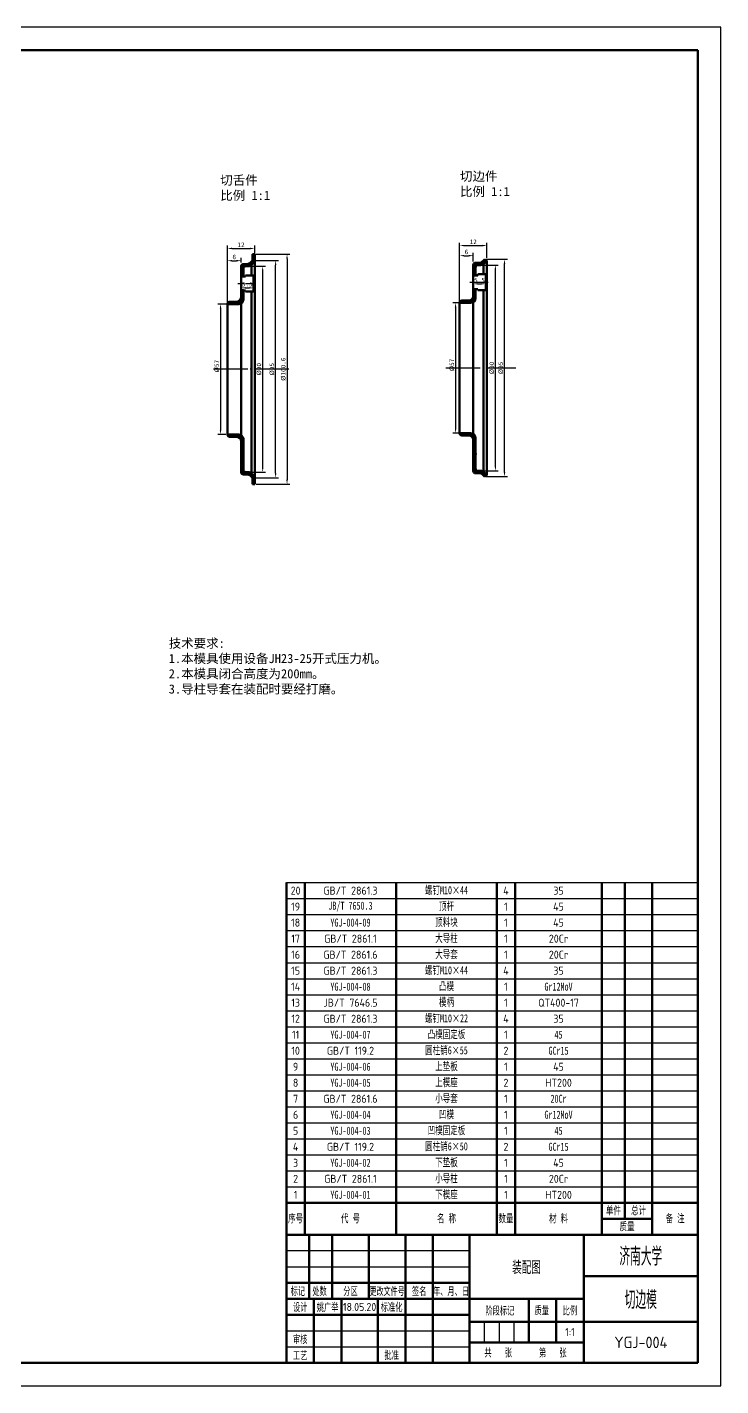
# Model space of a CAD drawing. Header units: millimetres. Extents: x 107 to 948, y 46 to 640.
# Drawn here: x 645 to 948, y 46 to 640 of the extents above; entities that cross this region are included whole.
import ezdxf
from ezdxf.enums import TextEntityAlignment as Align

# ---------------------------------------------------------------- set-up
doc = ezdxf.new("R2010")
doc.units = ezdxf.units.MM
doc.linetypes.add('点画线', pattern=[18, 15, -1, 1, -1])
for name, color, linetype in [('剖面线', 3, 'Continuous'), ('文字', 7, 'Continuous'), ('文字 @ 1', 7, 'Continuous'), ('标注', 3, 'Continuous'), ('点画线', 1, '点画线'), ('细实线', 1, 'Continuous'), ('辅助线', 4, 'Continuous')]:
    doc.layers.add(name, color=color, linetype=linetype)
doc.layers.add('粗实线', color=7, linetype='Continuous', lineweight=50)
doc.layers.add('粗实线 @ 1', color=7, linetype='Continuous', lineweight=50)
doc.styles.add('数字', font='isocp.shx')
doc.styles.add('数字直体', font='isocp.shx')
doc.styles.add('汉字长仿宋体', font='hyswlongfangsong.ttf', dxfattribs={"width": 0.67})
doc.styles.add('长仿宋体', font='', dxfattribs={"width": 0.67})
doc.styles.get('长仿宋体').set_extended_font_data('FangSong_GB2312')
doc.dimstyles.new('ISO-25', dxfattribs={"dimtxt": 2.5, "dimasz": 2.5, "dimexe": 1.25, "dimexo": 0.625, "dimtad": 1, "dimdsep": 46, "dimtxsty": 'Standard', "dimcen": 2.5, "dimadec": 0, "dimazin": 0, "dimtfac": 1, "dimtmove": 0, "dimatfit": 3, "dimfxl": 1, "dimarcsym": 0})

# ---------------------------------------------------------------- blocks, each defined once
blk = doc.blocks.new('*T45')
at = {"layer": '文字', "color": 0, "linetype": 'ByBlock', "lineweight": -2, "transparency": 16777216}
for p, q in [((0, 154), (180, 154)), ((0, 147), (180, 147)), ((0, 140), (180, 140)), ((0, 133), (180, 133)), ((0, 126), (180, 126)), ((0, 119), (180, 119)), ((0, 112), (180, 112)), ((0, 105), (180, 105)), ((0, 98), (180, 98)), ((0, 91), (180, 91)), ((0, 84), (180, 84)), ((0, 77), (180, 77)), ((0, 70), (180, 70)), ((0, 63), (180, 63)), ((0, 56), (180, 56)), ((0, 49), (180, 49)), ((0, 42), (180, 42)), ((0, 35), (180, 35)), ((0, 28), (180, 28)), ((0, 21), (180, 21))]:
    blk.add_line(p, q, dxfattribs=at)
at = {"layer": '文字', "color": 0, "linetype": 'ByBlock', "lineweight": 50, "transparency": 16777216}
for p, q in [((0, 0), (0, 154)), ((8, 0), (8, 154)), ((48, 0), (48, 154)), ((92, 0), (92, 154)), ((100, 0), (100, 154)), ((138, 0), (138, 154)), ((148, 7), (148, 154)), ((160, 0), (160, 154)), ((180, 0), (180, 154)), ((0, 14), (180, 14)), ((138, 7), (160, 7)), ((0, 0), (180, 0))]:
    blk.add_line(p, q, dxfattribs=at)
at = {"layer": '文字', "color": 0, "transparency": 16777216, "char_height": 3.5, "attachment_point": 5}
for s, insert, width, style in [('20', (4, 150.5), 7.88, '数字'), ('GB/T 2861.3', (28, 150.5), 39.88, '数字'), ('{\\fSimSun|b0|i0|c134|p2;螺钉M10×44}', (70, 150.5), 43.88, '长仿宋体'), ('4', (96, 150.5), 7.88, '数字'), ('35', (119, 150.5), 37.88, '数字'), ('19', (4, 143.5), 7.88, '数字'), ('{\\fFangSong_GB2312|b0|i0|c134|p49;\\W0.67;JB/T 7650.3}', (28, 143.5), 39.88, '数字'), ('{\\fSimSun|b0|i0|c134|p2;顶杆}', (70, 143.5), 43.88, '长仿宋体'), ('1', (96, 143.5), 7.88, '数字'), ('45', (119, 143.5), 37.88, '数字'), ('18', (4, 136.5), 7.88, '数字'), ('{\\fFangSong_GB2312|b0|i0|c134|p49;\\W0.67;YGJ-004-09}', (28, 136.5), 39.88, '数字'), ('{\\fSimSun|b0|i0|c134|p2;顶料块}', (70, 136.5), 43.88, '长仿宋体'), ('1', (96, 136.5), 7.88, '数字'), ('45', (119, 136.5), 37.88, '数字'), ('17', (4, 129.5), 7.88, '数字'), ('GB/T 2861.1', (28, 129.5), 39.88, '数字'), ('{\\fSimSun|b0|i0|c134|p2;大导柱}', (70, 129.5), 43.88, '长仿宋体'), ('1', (96, 129.5), 7.88, '数字'), ('20Cr', (119, 129.5), 37.88, '数字'), ('{\\fSimSun|b0|i0|c134|p2;大导套}', (70, 122.5), 43.88, '长仿宋体'), ('16', (4, 122.5), 7.88, '数字'), ('GB/T 2861.6', (28, 122.5), 39.88, '数字'), ('1', (96, 122.5), 7.88, '数字'), ('20Cr', (119, 122.5), 37.88, '数字'), ('15', (4, 115.5), 7.88, '数字'), ('GB/T 2861.3', (28, 115.5), 39.88, '数字'), ('{\\fSimSun|b0|i0|c134|p2;螺钉M10×44}', (70, 115.5), 43.88, '长仿宋体'), ('4', (96, 115.5), 7.88, '数字'), ('35', (119, 115.5), 37.88, '数字'), ('14', (4, 108.5), 7.88, '数字'), ('{\\fFangSong_GB2312|b0|i0|c134|p49;\\W0.67;YGJ-004-08}', (28, 108.5), 39.88, '数字'), ('{\\fSimSun|b0|i0|c134|p2;凸模}', (70, 108.5), 43.88, '长仿宋体'), ('1', (96, 108.5), 7.88, '数字'), ('{\\fFangSong_GB2312|b0|i0|c134|p49;\\W0.67;Gr12MoV}', (119, 108.5), 37.88, '数字'), ('13', (4, 101.5), 7.88, '数字'), ('JB/T 7646.5', (28, 101.5), 39.88, '数字'), ('{\\fSimSun|b0|i0|c134|p2;模柄}', (70, 101.5), 43.88, '长仿宋体'), ('1', (96, 101.5), 7.88, '数字'), ('QT400-17', (119, 101.5), 37.88, '数字'), ('12', (4, 94.5), 7.88, '数字'), ('GB/T 2861.3', (28, 94.5), 39.88, '数字'), ('{\\fSimSun|b0|i0|c134|p2;螺钉M10×22}', (70, 94.5), 43.88, '长仿宋体'), ('4', (96, 94.5), 7.88, '数字'), ('35', (119, 94.5), 37.88, '数字'), ('11', (4, 87.5), 7.88, '数字'), ('YGJ-004-07', (28, 87.5), 39.88, '长仿宋体'), ('{\\fSimSun|b0|i0|c134|p2;凸模固定板}', (70, 87.5), 43.88, '长仿宋体'), ('1', (96, 87.5), 7.88, '数字'), ('45', (119, 87.5), 37.88, '长仿宋体'), ('10', (4, 80.5), 7.88, '数字'), ('GB/T 119.2', (28, 80.5), 39.88, '数字'), ('{\\fSimSun|b0|i0|c134|p2;圆柱销6×55}', (70, 80.5), 43.88, '长仿宋体'), ('2', (96, 80.5), 7.88, '数字'), ('GCr15', (119, 80.5), 37.88, '长仿宋体'), ('9', (4, 73.5), 7.88, '数字'), ('YGJ-004-06', (28, 73.5), 39.88, '长仿宋体'), ('{\\fSimSun|b0|i0|c134|p2;上垫板}', (70, 73.5), 43.88, '长仿宋体'), ('1', (96, 73.5), 7.88, '数字'), ('45', (119, 73.5), 37.88, '数字'), ('8', (4, 66.5), 7.88, '数字'), ('YGJ-004-05', (28, 66.5), 39.88, '长仿宋体'), ('{\\fSimSun|b0|i0|c134|p2;上模座}', (70, 66.5), 43.88, '长仿宋体'), ('2', (96, 66.5), 7.88, '数字'), ('{\\Fisocp|c134;\\W1;HT200}', (119, 66.5), 37.88, '长仿宋体'), ('7', (4, 59.5), 7.88, '数字'), ('GB/T 2861.6', (28, 59.5), 39.88, '数字'), ('{\\fSimSun|b0|i0|c134|p2;小导套}', (70, 59.5), 43.88, '长仿宋体'), ('1', (96, 59.5), 7.88, '数字'), ('20Cr', (119, 59.5), 37.88, '长仿宋体'), ('6', (4, 52.5), 7.88, '数字'), ('YGJ-004-04', (28, 52.5), 39.88, '长仿宋体'), ('{\\fSimSun|b0|i0|c134|p2;凹模}', (70, 52.5), 43.88, '长仿宋体'), ('1', (96, 52.5), 7.88, '数字'), ('Gr12MoV', (119, 52.5), 37.88, '长仿宋体'), ('{\\fSimSun|b0|i0|c134|p2;凹模固定板}', (70, 45.5), 43.88, '长仿宋体'), ('5', (4, 45.5), 7.88, '数字'), ('YGJ-004-03', (28, 45.5), 39.88, '长仿宋体'), ('1', (96, 45.5), 7.88, '数字'), ('45', (119, 45.5), 37.88, '长仿宋体'), ('4', (4, 38.5), 7.88, '数字'), ('GB/T 119.2', (28, 38.5), 39.88, '数字'), ('{\\fSimSun|b0|i0|c134|p2;圆柱销6×50}', (70, 38.5), 43.88, '长仿宋体'), ('2', (96, 38.5), 7.88, '数字'), ('GCr15', (119, 38.5), 37.88, '长仿宋体'), ('3', (4, 31.5), 7.88, '数字'), ('YGJ-004-02', (28, 31.5), 39.88, '长仿宋体'), ('{\\fSimSun|b0|i0|c134|p2;下垫板}', (70, 31.5), 43.88, '长仿宋体'), ('1', (96, 31.5), 7.88, '数字'), ('45', (119, 31.5), 37.88, '数字'), ('2', (4, 24.5), 7.88, '数字'), ('GB/T 2861.1', (28, 24.5), 39.88, '数字'), ('{\\fSimSun|b0|i0|c134|p2;小导柱}', (70, 24.5), 43.88, '长仿宋体'), ('1', (96, 24.5), 7.88, '数字'), ('20Cr', (119, 24.5), 37.88, '数字'), ('1', (4, 17.5), 7.88, '数字'), ('YGJ-004-01', (28, 17.5), 39.88, '长仿宋体'), ('{\\fSimSun|b0|i0|c134|p2;下模座}', (70, 17.5), 43.88, '长仿宋体'), ('1', (96, 17.5), 7.88, '数字'), ('HT200', (119, 17.5), 37.88, '数字'), ('单件', (143, 10.5), 9.88, '长仿宋体'), ('总计', (154, 10.5), 11.88, '长仿宋体'), ('序号', (4, 7), 7.88, '长仿宋体'), ('代 号', (28, 7), 39.88, '长仿宋体'), ('名 称', (70, 7), 43.88, '长仿宋体'), ('数量', (96, 7), 7.88, '长仿宋体'), ('材 料', (119, 7), 37.88, '长仿宋体'), ('备 注', (170, 7), 19.88, '长仿宋体'), ('质量', (149, 3.5), 21.88, '长仿宋体')]:
    blk.add_mtext(s, dxfattribs=dict(at, insert=insert, width=width, style=style))
blk = doc.blocks.new('明细表（带注释性）')
blk.add_blockref('*T45', (-180, 0))
blk = doc.blocks.new('装订A1(带注释性)')
at = {"layer": '粗实线'}
for p, q in [((0, 574), (-806, 574)), ((0, 0), (0, 574)), ((0, 56), (-180, 56)), ((-180, 56), (-180, 0)), ((-180, 56), (-180, 28)), ((-170, 56), (-170, 28)), ((-160, 56), (-160, 28)), ((-144, 56), (-144, 28)), ((-128, 56), (-128, 0)), ((-116, 56), (-116, 0)), ((-100, 56), (-100, 0)), ((-50, 56), (-50, 0)), ((0, 0), (0, 56)), ((0, 38), (-50, 38)), ((-100, 35), (-180, 35)), ((-50, 28), (-180, 28)), ((-168, 28), (-168, 0)), ((-156, 28), (-156, 0)), ((-140, 28), (-140, 0)), ((-74, 28), (-74, 9)), ((-62, 28), (-62, 9)), ((-100, 21), (-180, 21)), ((0, 18), (-100, 18)), ((-50, 9), (-100, 9)), ((-806, 0), (0, 0)), ((-180, 0), (0, 0))]:
    blk.add_line(p, q, dxfattribs=at)
at = {"layer": '细实线'}
for p, q in [((-100, 49), (-180, 49)), ((-180, 42), (-100, 42)), ((-93.5, 18), (-93.5, 9)), ((-87, 18), (-87, 9)), ((-80.5, 18), (-80.5, 9)), ((-180, 14), (-100, 14)), ((-180, 7), (-100, 7))]:
    blk.add_line(p, q, dxfattribs=at)
at = {"layer": '辅助线'}
for p, q in [((10, 584), (-831, 584)), ((10, -10), (10, 584)), ((-831, -10), (10, -10))]:
    blk.add_line(p, q, dxfattribs=at)
at = {"layer": '文字', "style": '汉字长仿宋体', "width": 0.67}
for s, height, p in [('标记', 3.5, (-175, 31.5)), ('处数', 3.5, (-165.51, 31.5)), ('分区', 3.5, (-152, 31.5)), ('更改文件号', 3.4, (-136, 31.5)), ('签名', 3.5, (-121.94, 31.5)), ('年、月、日', 3.5, (-108, 31.5)), ('设计', 3.5, (-174, 24.5)), ('标准化', 3.5, (-134, 24.54)), ('阶段标记', 3.5, (-86.67, 23)), ('质量', 3.5, (-68.33, 23.13)), ('比例', 3.5, (-56, 23)), ('审核', 3.5, (-174, 10.5)), ('工艺', 3.5, (-174, 3.46)), ('批准', 3.5, (-134, 3.54))]:
    blk.add_text(s, height=height, dxfattribs=at).set_placement(p, align=Align.MIDDLE)
for s, p in [('共    张', (-93.4, 2.77)), ('第    张', (-69.55, 2.77))]:
    blk.add_text(s, height=3.5, dxfattribs=at).set_placement(p)
for tag, height, p in [('单位名称', 7, (-25, 47)), ('图名', 7, (-25, 28)), ('设计者', 3.5, (-162, 24.46)), ('标准化', 3.5, (-122, 24.46)), ('审核者', 3.5, (-162, 10.46)), ('质量', 3.5, (-68, 13.5)), ('工艺者', 3.5, (-162, 3.54)), ('批准者', 3.5, (-122, 3.54))]:
    blk.add_attdef(tag, text='', height=height, dxfattribs=at).set_placement(p, align=Align.MIDDLE)
at = {"layer": '文字', "style": '数字直体'}
for tag, height, p in [('45', 5, (-75, 42)), ('16.10.10', 3.5, (-148, 24.5)), ('16.10.10', 3.5, (-108, 24.5)), ('16.10.10', 3.5, (-148, 10.5)), ('1:1', 3.5, (-56, 13.5)), ('1', 3.5, (-87.01, 4.2)), ('1', 3.5, (-63.1, 4.31)), ('001', 5, (-25, 9)), ('16.10.10', 3.5, (-148, 3.5)), ('16.10.10', 3.5, (-108, 3.57))]:
    blk.add_attdef(tag, text='', height=height, dxfattribs=at).set_placement(p, align=Align.MIDDLE)
blk = doc.blocks.new('*D21')
at = {"layer": 'Defpoints', "color": 0, "transparency": 16777216}
for p in [(733.58, 519.07), (729.6, 462.07), (732.58, 462.07)]:
    blk.add_point(p, dxfattribs=at)
at = {"layer": '标注', "color": 0, "lineweight": -2, "transparency": 16777216}
for p, q in [((732.95, 519.07), (728.35, 519.07)), ((729.6, 517.07), (729.6, 464.07)), ((731.95, 462.07), (728.35, 462.07))]:
    blk.add_line(p, q, dxfattribs=at)
at = {"layer": '标注', "color": 0, "transparency": 16777216}
for points in [[(729.27, 517.07), (729.94, 517.07), (729.6, 519.07)], [(729.27, 464.07), (729.94, 464.07), (729.6, 462.07)]]:
    blk.add_solid(points, dxfattribs=at)
at = {"layer": '标注', "color": 0, "transparency": 16777216, "insert": (727.98, 491.91), "char_height": 2, "attachment_point": 5, "rotation": 90}
blk.add_mtext('%%C57', dxfattribs=at)
blk = doc.blocks.new('*D22')
at = {"layer": 'Defpoints', "color": 0, "transparency": 16777216}
for p in [(744.58, 543.38), (744.58, 538.07), (732.58, 518.57)]:
    blk.add_point(p, dxfattribs=at)
at = {"layer": '标注', "color": 0, "lineweight": -2, "transparency": 16777216}
for p, q in [((732.58, 519.2), (732.58, 544.63)), ((734.58, 543.38), (742.58, 543.38)), ((744.58, 538.7), (744.58, 544.63))]:
    blk.add_line(p, q, dxfattribs=at)
at = {"layer": '标注', "color": 0, "transparency": 16777216}
for points in [[(734.58, 543.71), (734.58, 543.04), (732.58, 543.38)], [(742.58, 543.71), (742.58, 543.04), (744.58, 543.38)]]:
    blk.add_solid(points, dxfattribs=at)
at = {"layer": '标注', "color": 0, "transparency": 16777216, "insert": (738.58, 545), "char_height": 2, "attachment_point": 5}
blk.add_mtext('12', dxfattribs=at)
blk = doc.blocks.new('*D23')
at = {"layer": 'Defpoints', "color": 0, "transparency": 16777216}
for p in [(738.58, 538.02), (738.58, 536.57), (732.58, 519.07)]:
    blk.add_point(p, dxfattribs=at)
at = {"layer": '标注', "color": 0, "lineweight": -2, "transparency": 16777216}
for p, q in [((732.58, 519.7), (732.58, 539.27)), ((734.58, 538.02), (736.58, 538.02)), ((738.58, 537.2), (738.58, 539.27))]:
    blk.add_line(p, q, dxfattribs=at)
at = {"layer": '标注', "color": 0, "transparency": 16777216}
for points in [[(734.58, 538.35), (734.58, 537.69), (732.58, 538.02)], [(736.58, 538.35), (736.58, 537.69), (738.58, 538.02)]]:
    blk.add_solid(points, dxfattribs=at)
at = {"layer": '标注', "color": 0, "transparency": 16777216, "insert": (735.58, 539.64), "char_height": 2, "attachment_point": 5}
blk.add_mtext('6', dxfattribs=at)
blk = doc.blocks.new('*D25')
at = {"layer": 'Defpoints', "color": 0, "transparency": 16777216}
for p in [(741.76, 535.57), (748.04, 535.57), (741.76, 445.57)]:
    blk.add_point(p, dxfattribs=at)
at = {"layer": '标注', "color": 0, "lineweight": -2, "transparency": 16777216}
for p, q in [((742.38, 535.57), (749.29, 535.57)), ((748.04, 447.57), (748.04, 533.57)), ((742.38, 445.57), (749.29, 445.57))]:
    blk.add_line(p, q, dxfattribs=at)
at = {"layer": '标注', "color": 0, "transparency": 16777216}
for points in [[(747.7, 533.57), (748.37, 533.57), (748.04, 535.57)], [(747.7, 447.57), (748.37, 447.57), (748.04, 445.57)]]:
    blk.add_solid(points, dxfattribs=at)
at = {"layer": '标注', "color": 0, "transparency": 16777216, "insert": (746.41, 490.57), "char_height": 2, "attachment_point": 5, "rotation": 90}
blk.add_mtext('%%C90', dxfattribs=at)
blk = doc.blocks.new('*D24')
at = {"layer": 'Defpoints', "color": 0, "transparency": 16777216}
for p in [(743.57, 538.07), (753.71, 538.07), (743.57, 443.07)]:
    blk.add_point(p, dxfattribs=at)
at = {"layer": '标注', "color": 0, "lineweight": -2, "transparency": 16777216}
for p, q in [((744.2, 538.07), (754.96, 538.07)), ((753.71, 445.07), (753.71, 536.07)), ((744.2, 443.07), (754.96, 443.07))]:
    blk.add_line(p, q, dxfattribs=at)
at = {"layer": '标注', "color": 0, "transparency": 16777216}
for points in [[(753.37, 536.07), (754.04, 536.07), (753.71, 538.07)], [(753.37, 445.07), (754.04, 445.07), (753.71, 443.07)]]:
    blk.add_solid(points, dxfattribs=at)
at = {"layer": '标注', "color": 0, "transparency": 16777216, "insert": (752.08, 490.57), "char_height": 2, "attachment_point": 5, "rotation": 90}
blk.add_mtext('%%C95', dxfattribs=at)
blk = doc.blocks.new('*D26')
at = {"layer": 'Defpoints', "color": 0, "transparency": 16777216}
for p in [(744.57, 540.87), (744.57, 440.27), (758.69, 440.27)]:
    blk.add_point(p, dxfattribs=at)
at = {"layer": '标注', "color": 0, "lineweight": -2, "transparency": 16777216}
for p, q in [((745.2, 540.87), (759.94, 540.87)), ((758.69, 538.87), (758.69, 442.27)), ((745.2, 440.27), (759.94, 440.27))]:
    blk.add_line(p, q, dxfattribs=at)
at = {"layer": '标注', "color": 0, "transparency": 16777216}
for points in [[(758.35, 538.87), (759.02, 538.87), (758.69, 540.87)], [(758.35, 442.27), (759.02, 442.27), (758.69, 440.27)]]:
    blk.add_solid(points, dxfattribs=at)
at = {"layer": '标注', "color": 0, "transparency": 16777216, "insert": (757.06, 490.57), "char_height": 2, "attachment_point": 5, "rotation": 90}
blk.add_mtext('%%C100.6', dxfattribs=at)
blk = doc.blocks.new('*D27')
at = {"layer": 'Defpoints', "color": 0, "transparency": 16777216}
for p in [(738.58, 528.07), (744.08, 528.07), (744.08, 526.14)]:
    blk.add_point(p, dxfattribs=at)
at = {"layer": '标注', "color": 0, "lineweight": -2, "transparency": 16777216}
for p, q in [((738.58, 527.45), (738.58, 524.89)), ((740.58, 526.14), (742.08, 526.14)), ((744.08, 527.45), (744.08, 524.89))]:
    blk.add_line(p, q, dxfattribs=at)
at = {"layer": '标注', "color": 0, "transparency": 16777216}
for points in [[(740.58, 526.48), (740.58, 525.81), (738.58, 526.14)], [(742.08, 526.48), (742.08, 525.81), (744.08, 526.14)]]:
    blk.add_solid(points, dxfattribs=at)
at = {"layer": '标注', "color": 0, "transparency": 16777216, "insert": (741.33, 527.77), "char_height": 2, "attachment_point": 5}
blk.add_mtext('5.5', dxfattribs=at)
blk = doc.blocks.new('*D28')
at = {"layer": 'Defpoints', "color": 0, "transparency": 16777216}
for p in [(835.13, 519.62), (832.41, 462.62), (834.13, 462.62)]:
    blk.add_point(p, dxfattribs=at)
at = {"layer": '标注', "color": 0, "lineweight": -2, "transparency": 16777216}
for p, q in [((834.5, 519.62), (831.16, 519.62)), ((832.41, 517.62), (832.41, 464.62)), ((833.5, 462.62), (831.16, 462.62))]:
    blk.add_line(p, q, dxfattribs=at)
at = {"layer": '标注', "color": 0, "transparency": 16777216}
for points in [[(832.07, 517.62), (832.74, 517.62), (832.41, 519.62)], [(832.07, 464.62), (832.74, 464.62), (832.41, 462.62)]]:
    blk.add_solid(points, dxfattribs=at)
at = {"layer": '标注', "color": 0, "transparency": 16777216, "insert": (830.78, 492.45), "char_height": 2, "attachment_point": 5, "rotation": 90}
blk.add_mtext('%%C57', dxfattribs=at)
blk = doc.blocks.new('*D29')
at = {"layer": 'Defpoints', "color": 0, "transparency": 16777216}
for p in [(846.13, 544.64), (846.13, 538.62), (834.13, 519.12)]:
    blk.add_point(p, dxfattribs=at)
at = {"layer": '标注', "color": 0, "lineweight": -2, "transparency": 16777216}
for p, q in [((834.13, 519.74), (834.13, 545.89)), ((836.13, 544.64), (844.13, 544.64)), ((846.13, 539.24), (846.13, 545.89))]:
    blk.add_line(p, q, dxfattribs=at)
at = {"layer": '标注', "color": 0, "transparency": 16777216}
for points in [[(836.13, 544.97), (836.13, 544.31), (834.13, 544.64)], [(844.13, 544.97), (844.13, 544.31), (846.13, 544.64)]]:
    blk.add_solid(points, dxfattribs=at)
at = {"layer": '标注', "color": 0, "transparency": 16777216, "insert": (840.13, 546.27), "char_height": 2, "attachment_point": 5}
blk.add_mtext('12', dxfattribs=at)
blk = doc.blocks.new('*D30')
at = {"layer": 'Defpoints', "color": 0, "transparency": 16777216}
for p in [(840.13, 540.22), (840.13, 537.12), (834.13, 519.62)]:
    blk.add_point(p, dxfattribs=at)
at = {"layer": '标注', "color": 0, "lineweight": -2, "transparency": 16777216}
for p, q in [((834.13, 520.24), (834.13, 541.47)), ((840.13, 537.74), (840.13, 541.47)), ((836.13, 540.22), (838.13, 540.22))]:
    blk.add_line(p, q, dxfattribs=at)
at = {"layer": '标注', "color": 0, "transparency": 16777216}
for points in [[(836.13, 540.55), (836.13, 539.89), (834.13, 540.22)], [(838.13, 540.55), (838.13, 539.89), (840.13, 540.22)]]:
    blk.add_solid(points, dxfattribs=at)
at = {"layer": '标注', "color": 0, "transparency": 16777216, "insert": (837.13, 541.84), "char_height": 2, "attachment_point": 5}
blk.add_mtext('6', dxfattribs=at)
blk = doc.blocks.new('*D31')
at = {"layer": 'Defpoints', "color": 0, "transparency": 16777216}
for p in [(843.31, 536.12), (849.83, 536.12), (843.31, 446.12)]:
    blk.add_point(p, dxfattribs=at)
at = {"layer": '标注', "color": 0, "lineweight": -2, "transparency": 16777216}
for p, q in [((843.93, 536.12), (851.08, 536.12)), ((849.83, 448.12), (849.83, 534.12)), ((843.93, 446.12), (851.08, 446.12))]:
    blk.add_line(p, q, dxfattribs=at)
at = {"layer": '标注', "color": 0, "transparency": 16777216}
for points in [[(849.5, 534.12), (850.17, 534.12), (849.83, 536.12)], [(849.5, 448.12), (850.17, 448.12), (849.83, 446.12)]]:
    blk.add_solid(points, dxfattribs=at)
at = {"layer": '标注', "color": 0, "transparency": 16777216, "insert": (848.21, 491.12), "char_height": 2, "attachment_point": 5, "rotation": 90}
blk.add_mtext('%%C90', dxfattribs=at)
blk = doc.blocks.new('*D32')
at = {"layer": 'Defpoints', "color": 0, "transparency": 16777216}
for p in [(845.13, 538.62), (853.81, 538.62), (845.13, 443.62)]:
    blk.add_point(p, dxfattribs=at)
at = {"layer": '标注', "color": 0, "lineweight": -2, "transparency": 16777216}
for p, q in [((845.75, 538.62), (855.06, 538.62)), ((853.81, 445.62), (853.81, 536.62)), ((845.75, 443.62), (855.06, 443.62))]:
    blk.add_line(p, q, dxfattribs=at)
at = {"layer": '标注', "color": 0, "transparency": 16777216}
for points in [[(853.47, 536.62), (854.14, 536.62), (853.81, 538.62)], [(853.47, 445.62), (854.14, 445.62), (853.81, 443.62)]]:
    blk.add_solid(points, dxfattribs=at)
at = {"layer": '标注', "color": 0, "transparency": 16777216, "insert": (852.18, 491.12), "char_height": 2, "attachment_point": 5, "rotation": 90}
blk.add_mtext('%%C95', dxfattribs=at)
blk = doc.blocks.new('*D33')
at = {"layer": 'Defpoints', "color": 0, "transparency": 16777216}
for p in [(840.13, 525.62), (845.63, 527.91), (845.63, 525.62)]:
    blk.add_point(p, dxfattribs=at)
at = {"layer": '标注', "color": 0, "lineweight": -2, "transparency": 16777216}
for p, q in [((840.13, 526.24), (840.13, 529.16)), ((845.63, 526.24), (845.63, 529.16)), ((842.13, 527.91), (843.63, 527.91))]:
    blk.add_line(p, q, dxfattribs=at)
at = {"layer": '标注', "color": 0, "transparency": 16777216}
for points in [[(842.13, 528.24), (842.13, 527.58), (840.13, 527.91)], [(843.63, 528.24), (843.63, 527.58), (845.63, 527.91)]]:
    blk.add_solid(points, dxfattribs=at)
at = {"layer": '标注', "color": 0, "transparency": 16777216, "insert": (842.88, 529.54), "char_height": 2, "attachment_point": 5}
blk.add_mtext('5.5', dxfattribs=at)

msp = doc.modelspace()

# ---------------------------------------------------------------- hatches: boundary and pattern name
at = {"layer": '剖面线'}
h = msp.add_hatch(dxfattribs=at)
h.set_pattern_fill('ANSI31', color=256, scale=0.1)
h.set_pattern_definition([(45, (-10.55613, 4.6234), (-0.2245064, 0.2245064), [])])
h.paths.add_polyline_path([(739.575, 521.073), (739.575, 525.073), (738.575, 525.073), (738.575, 522.073, -0.4142136), (736.575, 520.073), (733.575, 520.073, 0.4142136), (732.575, 519.073), (733.575, 519.073), (737.575, 519.073, 0.4142136)])
h.paths.add_polyline_path([(739.575, 534.573, -0.4142136), (740.575, 535.573), (741.756, 535.573, 0.1969507), (743.159, 536.148), (744.575, 537.543), (744.573, 540.873), (743.573, 540.873), (743.573, 538.073), (742.661, 537.16, -0.1990802), (741.246, 536.573), (739.575, 536.573, 0.4142136), (738.575, 535.573), (738.575, 531.073), (739.575, 531.073)])
h.paths.add_polyline_path([(739.575, 460.073, 0.4142136), (737.575, 462.073), (733.575, 462.073), (732.575, 462.073, 0.4142136), (733.575, 461.073), (736.575, 461.073, -0.4142136), (738.575, 459.073), (738.575, 456.073), (739.575, 456.073)])
h.paths.add_polyline_path([(741.756, 445.573), (740.575, 445.573, -0.4142136), (739.575, 446.573), (739.575, 450.073), (738.575, 450.073), (738.575, 445.573, 0.4142136), (739.575, 444.573), (741.246, 444.573, -0.1990802), (742.661, 443.986), (743.573, 443.073), (743.573, 440.273), (744.573, 440.273), (744.575, 443.603), (743.159, 444.998, 0.1969507)])
at = {"layer": '剖面线', "ltscale": 0.05}
h = msp.add_hatch(dxfattribs=at)
h.set_pattern_fill('ANSI31', color=256, scale=0.1)
h.set_pattern_definition([(45, (-1958.34788, -1205.34766), (-0.224506403, 0.224506403), [])])
h.paths.add_polyline_path([(838.129, 520.617), (835.129, 520.617, 0.4142136), (834.129, 519.617), (835.129, 519.617), (839.129, 519.617, 0.4142136), (841.129, 521.617), (841.129, 525.617), (840.129, 525.617), (840.129, 522.617, -0.4142136)])
h.paths.add_polyline_path([(842.129, 536.117), (843.31, 536.117, 0.1969507), (844.713, 536.692), (846.129, 538.087), (845.127, 538.617), (844.215, 537.703, -0.1990802), (842.8, 537.117), (841.129, 537.117, 0.4142136), (840.129, 536.117), (840.129, 531.617), (841.129, 531.617), (841.129, 535.117, -0.4142136)])
h.paths.add_polyline_path([(840.129, 456.617), (841.129, 456.617), (841.129, 460.617, 0.4142136), (839.129, 462.617), (835.129, 462.617), (834.129, 462.617, 0.4142136), (835.129, 461.617), (838.129, 461.617, -0.4142136), (840.129, 459.617)])
h.paths.add_polyline_path([(841.129, 450.617), (840.129, 450.617), (840.129, 446.117, 0.4142136), (841.129, 445.117), (842.8, 445.117, -0.1990802), (844.215, 444.53), (845.127, 443.617), (846.129, 444.147), (844.713, 445.542, 0.1969507), (843.31, 446.117), (842.129, 446.117, -0.4142136), (841.129, 447.117)])

# ---------------------------------------------------------------- linework, layer by layer
at = {"layer": '点画线', "ltscale": 0.2}
for p, q in [((737.148, 528.073), (745.074, 528.073)), ((838.702, 528.617), (846.628, 528.617))]:
    msp.add_line(p, q, dxfattribs=at)
at = {"layer": '点画线'}
for p, q in [((759.519, 490.573), (725.875, 490.573)), ((828.132, 491.117), (858.805, 491.117))]:
    msp.add_line(p, q, dxfattribs=at)
at = {"layer": '点画线', "ltscale": 0.02}
for p, q in [((738.179, 453.073), (740.096, 453.073)), ((839.732, 453.617), (841.65, 453.617))]:
    msp.add_line(p, q, dxfattribs=at)
at = {"layer": '粗实线'}
for p, q in [((743.573, 538.073), (743.573, 540.873)), ((743.573, 540.873), (744.573, 540.873)), ((744.573, 540.873), (744.575, 537.543)), ((743.075, 531.617), (743.075, 536.07)), ((844.629, 532.16), (844.629, 536.657)), ((738.575, 531.073), (739.575, 531.073)), ((739.575, 531.073), (740.575, 531.073)), ((744.075, 531.617), (740.575, 531.617)), ((740.575, 531.617), (740.575, 531.073)), ((744.075, 531.617), (744.075, 524.529)), ((840.129, 531.617), (841.129, 531.617)), ((841.129, 531.617), (842.129, 531.617)), ((845.629, 532.16), (842.129, 532.16)), ((842.129, 532.16), (842.129, 531.617)), ((845.629, 532.16), (845.629, 525.073)), ((739.575, 525.073), (738.575, 525.073)), ((739.575, 525.073), (739.575, 521.073)), ((740.575, 525.029), (739.575, 525.029)), ((740.575, 524.529), (740.575, 525.029)), ((744.075, 524.529), (740.575, 524.529)), ((743.075, 490.573), (743.075, 524.529)), ((841.129, 525.617), (840.129, 525.617)), ((841.129, 525.617), (841.129, 521.617)), ((842.129, 525.573), (841.129, 525.573)), ((842.129, 525.073), (842.129, 525.573)), ((845.629, 525.073), (842.129, 525.073)), ((844.629, 491.117), (844.629, 525.073)), ((732.575, 490.573), (732.575, 519.073)), ((733.575, 519.073), (737.575, 519.073)), ((834.129, 491.117), (834.129, 519.617)), ((835.129, 519.617), (839.129, 519.617)), ((732.575, 490.573), (732.575, 462.573)), ((743.075, 490.573), (743.075, 444.998)), ((834.129, 491.117), (834.129, 463.117)), ((844.629, 491.117), (844.629, 445.62)), ((732.575, 462.073), (732.575, 462.573)), ((733.575, 462.073), (737.575, 462.073)), ((739.575, 456.073), (739.575, 460.073)), ((834.129, 462.617), (834.129, 463.117)), ((835.129, 462.617), (839.129, 462.617)), ((841.129, 456.617), (841.129, 460.617)), ((739.575, 456.073), (738.575, 456.073)), ((739.575, 456.073), (738.575, 456.073)), ((739.575, 456.073), (739.575, 450.073)), ((841.129, 456.617), (840.129, 456.617)), ((841.129, 456.617), (840.129, 456.617)), ((841.129, 456.617), (841.129, 450.441)), ((738.575, 450.073), (739.575, 450.073)), ((739.575, 450.073), (738.575, 450.073)), ((840.129, 450.617), (841.129, 450.617)), ((841.129, 450.617), (840.129, 450.617)), ((743.573, 443.073), (743.573, 440.273)), ((743.573, 440.273), (744.573, 440.273)), ((744.573, 440.273), (744.575, 443.603))]:
    msp.add_line(p, q, dxfattribs=at)
at = {"layer": '粗实线', "ltscale": 0.05}
for p, q in [((738.575, 531.073), (738.575, 535.573)), ((739.575, 536.573), (741.246, 536.573)), ((740.575, 535.573), (741.756, 535.573)), ((742.661, 537.16), (743.573, 538.073)), ((743.159, 536.148), (744.575, 537.543)), ((744.575, 490.573), (744.575, 537.543)), ((840.129, 531.617), (840.129, 536.117)), ((841.129, 537.117), (842.8, 537.117)), ((841.129, 531.617), (841.129, 535.117)), ((842.129, 536.117), (843.31, 536.117)), ((844.215, 537.703), (845.127, 538.617)), ((844.713, 536.692), (846.129, 538.087)), ((846.129, 538.087), (845.127, 538.617)), ((846.129, 491.117), (846.129, 538.087)), ((738.575, 522.073), (738.575, 531.073)), ((739.575, 531.073), (739.575, 534.573)), ((840.129, 522.617), (840.129, 531.617)), ((733.575, 519.073), (732.575, 519.073)), ((733.575, 520.073), (736.575, 520.073)), ((738.575, 519.341), (738.575, 461.805)), ((835.129, 519.617), (834.129, 519.617)), ((835.129, 520.617), (838.129, 520.617)), ((840.129, 519.885), (840.129, 462.349)), ((744.575, 490.573), (744.575, 443.603)), ((846.129, 491.117), (846.129, 444.147)), ((733.575, 462.073), (732.575, 462.073)), ((733.575, 461.073), (736.575, 461.073)), ((738.575, 459.073), (738.575, 450.073)), ((835.129, 462.617), (834.129, 462.617)), ((835.129, 461.617), (838.129, 461.617)), ((840.129, 459.617), (840.129, 450.617)), ((738.575, 450.073), (738.575, 445.573)), ((739.575, 450.073), (739.575, 446.573)), ((740.575, 445.573), (741.756, 445.573)), ((840.129, 450.617), (840.129, 446.117)), ((841.129, 450.617), (841.129, 447.117)), ((842.129, 446.117), (843.31, 446.117)), ((844.713, 445.542), (846.129, 444.147)), ((739.575, 444.573), (741.246, 444.573)), ((742.661, 443.986), (743.573, 443.073)), ((743.159, 444.998), (744.575, 443.603)), ((841.129, 445.117), (842.8, 445.117)), ((844.215, 444.53), (845.127, 443.617)), ((846.129, 444.147), (845.127, 443.617))]:
    msp.add_line(p, q, dxfattribs=at)
for centre, radius, start, end in [((739.575, 535.573), 1, 90, 180), ((740.575, 534.573), 1, 90, 180), ((741.246, 538.573), 2, 270, 315.037005), ((741.756, 537.573), 2, 270, 314.567369), ((841.129, 536.117), 1, 90, 180), ((842.129, 535.117), 1, 90, 180), ((842.8, 539.117), 2, 270, 315.037005), ((843.31, 538.117), 2, 270, 314.567369), ((733.575, 519.073), 1, 90, 180), ((736.575, 522.073), 2, 270, 0), ((835.129, 519.617), 1, 90, 180), ((838.129, 522.617), 2, 270, 0), ((733.575, 462.073), 1, 180, 270), ((736.575, 459.073), 2, 0, 90), ((835.129, 462.617), 1, 180, 270), ((838.129, 459.617), 2, 0, 90), ((739.575, 445.573), 1, 180, 270), ((740.575, 446.573), 1, 180, 270), ((741.756, 443.573), 2, 45.432631, 90), ((841.129, 446.117), 1, 180, 270), ((842.129, 447.117), 1, 180, 270), ((843.31, 444.117), 2, 45.432631, 90), ((741.246, 442.573), 2, 44.962995, 90), ((842.8, 443.117), 2, 44.962995, 90)]:
    msp.add_arc(centre, radius, start, end, dxfattribs=at)
at = {"layer": '粗实线'}
for centre, start, end in [((737.575, 521.073), 270, 0), ((839.129, 521.617), 270, 0), ((737.575, 460.073), 360, 90), ((839.129, 460.617), 360, 90)]:
    msp.add_arc(centre, 2, start, end, dxfattribs=at)

# ---------------------------------------------------------------- block references
at = {"layer": '文字 @ 1'}
msp.add_blockref('明细表（带注释性）', (938.441, 112.117), dxfattribs=at)
at = {"layer": '粗实线 @ 1'}
ref = msp.add_blockref('装订A1(带注释性)', (938.441, 56.117), dxfattribs=at)
ref.add_attrib('设计者', '姚广举', dxfattribs={"layer": '文字', "height": 3.5, "style": '汉字长仿宋体', "width": 0.67}).set_placement((776.441, 80.581), align=Align.MIDDLE)
ref.add_attrib('16.10.10', '18.05.20', dxfattribs={"layer": '文字', "height": 3.5, "style": '数字直体'}).set_placement((790.441, 80.617), align=Align.MIDDLE)
ref.add_attrib('1:1', '1:1', dxfattribs={"layer": '文字', "height": 3.5, "style": '数字直体'}).set_placement((882.441, 69.617), align=Align.MIDDLE)
ref.add_attrib('单位名称', '济南大学', dxfattribs={"layer": '文字', "height": 7, "style": '汉字长仿宋体', "width": 0.67}).set_placement((913.441, 103.117), align=Align.MIDDLE)
ref.add_attrib('图名', '切边模', dxfattribs={"layer": '文字', "height": 7, "style": '汉字长仿宋体', "width": 0.67}).set_placement((913.441, 84.117), align=Align.MIDDLE)
ref.add_attrib('001', 'YGJ-004', dxfattribs={"layer": '文字', "height": 5, "style": '数字直体'}).set_placement((913.441, 65.117), align=Align.MIDDLE)
ref.add_attrib('45', '装配图', dxfattribs={"layer": '文字', "height": 5, "style": '汉字长仿宋体', "width": 0.67}).set_placement((863.441, 98.117), align=Align.MIDDLE)

# ---------------------------------------------------------------- texts
at = {"layer": '文字', "char_height": 4, "attachment_point": 1}
for s, width, insert in [('{\\fSimSun|b0|i0|c134|p2;切边件\\P比例 1:1}', 32.21803, (834.353, 576.948)), ('{\\fSimSun|b0|i0|c134|p2;切舌件\\P比例 1:1}', 32.21803, (729.487, 575.239)), ('{\\fSimSun|b0|i0|c134|p2;技术要求:\\P1.本模具使用设备JH23-25开式压力机。\\P2.本模具闭合高度为200mm。\\P3.导柱导套在装配时要经打磨。}', 100.98425, (706.931, 372.775))]:
    msp.add_mtext_dynamic_manual_height_columns(s, width=width, gutter_width=12.5, heights=[0], dxfattribs=dict(at, insert=insert))

# ---------------------------------------------------------------- dimensions: what is measured, and where the dimension line sits
at = {"layer": '标注'}
for base, p1, p2, text, picture, middle in [((846.129, 544.641), (834.129, 519.117), (846.129, 538.617), '12', '*D29', (840.129, 544.641)), ((744.575, 543.376), (732.575, 518.573), (744.575, 538.073), '12', '*D22', (738.575, 543.376)), ((738.575, 538.02), (732.575, 519.073), (738.575, 536.573), '6', '*D23', (735.575, 538.02)), ((840.129, 540.219), (834.129, 519.617), (840.129, 537.117), '6', '*D30', (837.129, 540.219)), ((744.075, 526.143), (738.575, 528.073), (744.075, 528.073), '5.5', '*D27', (741.325, 526.143)), ((845.629, 527.91), (840.129, 525.617), (845.629, 525.617), '5.5', '*D33', (842.879, 527.91))]:
    dim = msp.add_linear_dim(base=base, p1=p1, p2=p2, text=text, dimstyle='ISO-25', override={"dimtxt": 2, "dimasz": 2}, dxfattribs=at)
    dim.commit()
    dim.dimension.update_dxf_attribs({"geometry": picture, "text_midpoint": middle, "dimtype": 160})
for base, p1, p2, text, picture, middle in [((758.687, 440.273), (744.573, 540.873), (744.573, 440.273), '%%C100.6', '*D26', (758.687, 490.573)), ((748.038, 535.573), (741.756, 445.573), (741.756, 535.573), '%%C90', '*D25', (748.038, 490.573)), ((753.705, 538.073), (743.573, 443.073), (743.573, 538.073), '%%C95', '*D24', (753.705, 490.573)), ((849.833, 536.117), (843.31, 446.117), (843.31, 536.117), '%%C90', '*D31', (849.833, 491.117)), ((853.806, 538.617), (845.127, 443.617), (845.127, 538.617), '%%C95', '*D32', (853.806, 491.117)), ((729.602, 462.073), (733.575, 519.073), (732.575, 462.073), '%%C57', '*D21', (729.602, 491.911)), ((832.406, 462.617), (835.129, 519.617), (834.129, 462.617), '%%C57', '*D28', (832.406, 492.455))]:
    dim = msp.add_linear_dim(base=base, p1=p1, p2=p2, angle=90, text=text, dimstyle='ISO-25', override={"dimtxt": 2, "dimasz": 2}, dxfattribs=at)
    dim.commit()
    dim.dimension.update_dxf_attribs({"geometry": picture, "text_midpoint": middle, "dimtype": 160})

doc.saveas('drawing.dxf')
